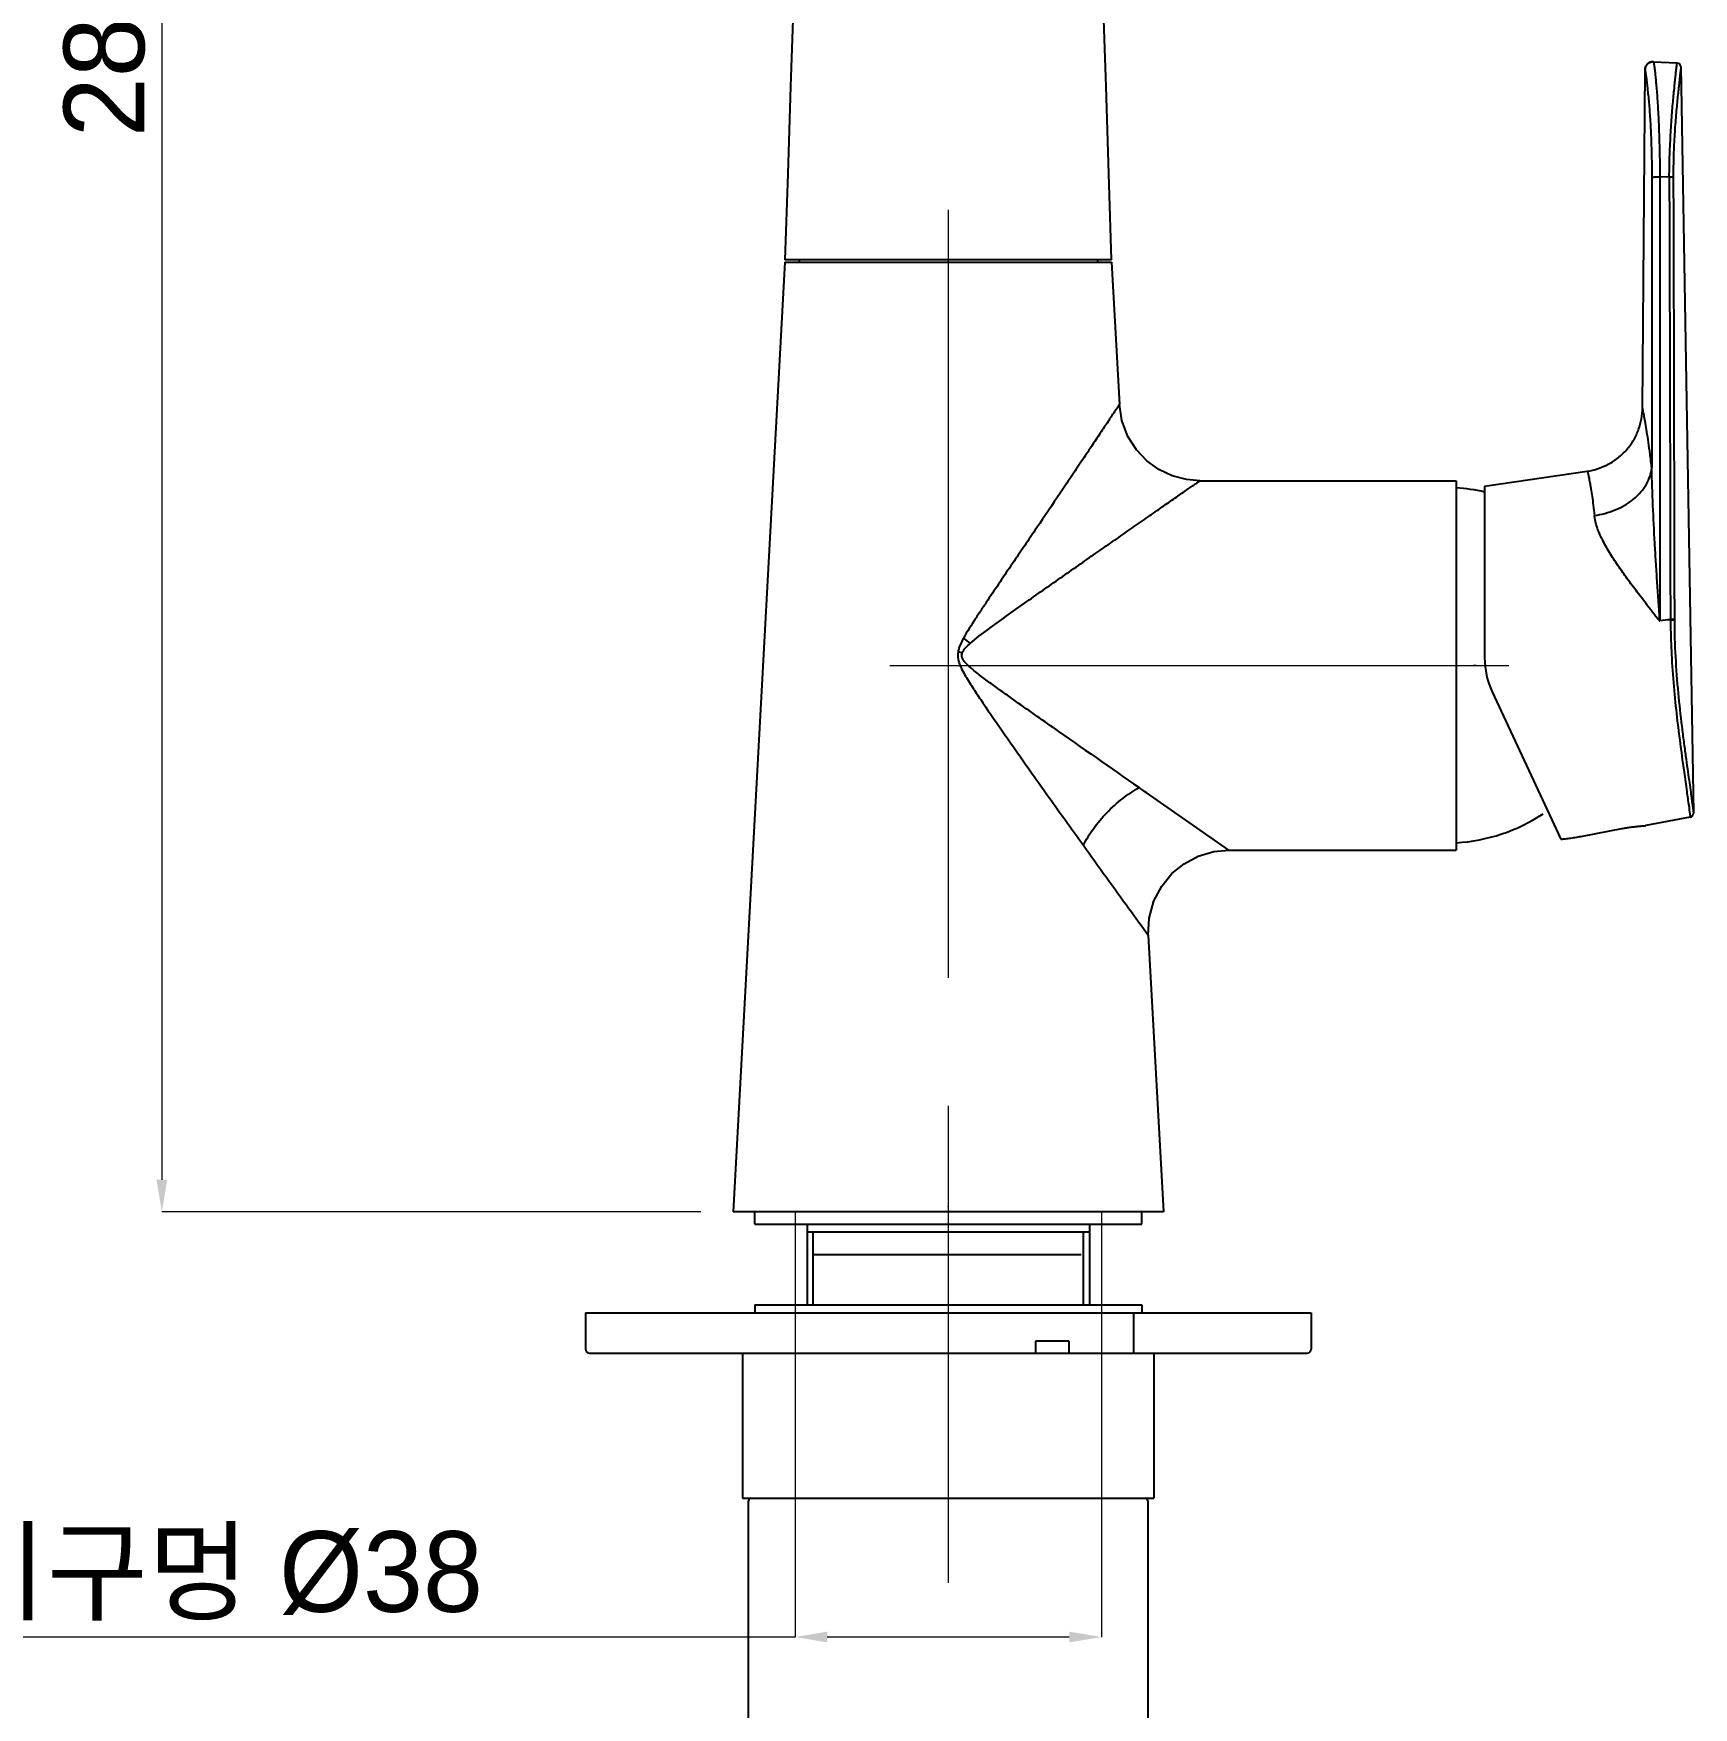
# Model space of a CAD drawing. Extents: x 0 to 1128, y 0 to 827.
# Drawn here: x 134.7 to 340.6, y 277 to 484.6 of the extents above; entities that cross this region are included whole.
import ezdxf

# ---------------------------------------------------------------- set-up
doc = ezdxf.new("R2010")
doc.units = 0
doc.header["$LTSCALE"] = 10
doc.header["$MEASUREMENT"] = 0
doc.header["$PDMODE"] = 3
doc.header["$PDSIZE"] = -10
doc.linetypes.add('DLK3015-CA1_시공도$0$CENTER2', pattern=[28.575, 19.05, -3.175, 3.175, -3.175])
doc.layers.get('0').update_dxf_attribs({"linetype": 'CONTINUOUS'})
doc.layers.get('DEFPOINTS').update_dxf_attribs({"linetype": 'CONTINUOUS'})
doc.layers.add('DEF_LAYER_ASSEM_MEMBER', color=7, linetype='CONTINUOUS')
doc.layers.add('DLK3015-CA1_시공도$0$DEF_LAYER_ASSEM_MEMBER', color=7, linetype='CONTINUOUS')
doc.layers.add('DLK3015-CA1_시공도$0$Cneter', color=1, linetype='DLK3015-CA1_시공도$0$CENTER2', lineweight=13)
doc.layers.add('외형선', color=3, linetype='CONTINUOUS', lineweight=35)
doc.styles.add('Daelim Dimension', font='')
doc.styles.add('DLK3015-CA1_시공도$0$Daelim Dimension', font='H2GTRE.TTF')
doc.styles.get('Daelim Dimension').set_extended_font_data('나눔고딕')
doc.dimstyles.new('DLK3015-CA1_시공도$0$DEFAULT', dxfattribs={"dimscale": 2, "dimtxt": 2, "dimasz": 2, "dimexe": 0, "dimexo": 2, "dimgap": 1, "dimtad": 1, "dimdec": 1, "dimzin": 9, "dimdsep": 46, "dimtxsty": 'DLK3015-CA1_시공도$0$Daelim Dimension', "dimcen": 0.5, "dimclrd": 252, "dimclre": 252, "dimclrt": 3, "dimadec": 1, "dimazin": 0, "dimtfac": 1, "dimtdec": 1, "dimtix": 1, "dimtmove": 0, "dimatfit": 3, "dimfxl": 1, "dimtolj": 1, "dimtzin": 1, "dimlwd": 9, "dimlwe": 9, "dimarcsym": 0})

# ---------------------------------------------------------------- blocks, each defined once
blk = doc.blocks.new('*D2')
at = {"color": 5, "lineweight": 9, "ltscale": 0.5, "transparency": 16777216}
for p, q in [((229.15, 338.47), (229.15, 285.76)), ((267.15, 338.47), (267.15, 285.76)), ((229.15, 285.76), (105.43, 285.76)), ((263.15, 285.76), (233.15, 285.76))]:
    blk.add_line(p, q, dxfattribs=at)
at = {"color": 5, "ltscale": 0.5, "transparency": 16777216}
for points in [[(233.15, 286.43), (233.15, 285.1), (229.15, 285.76)], [(263.15, 286.43), (263.15, 285.1), (267.15, 285.76)]]:
    blk.add_solid(points, dxfattribs=at)
at = {"layer": 'DEFPOINTS', "color": 0, "ltscale": 0.5, "transparency": 16777216}
for p in [(229.15, 342.47), (267.15, 342.47), (267.15, 285.76)]:
    blk.add_point(p, dxfattribs=at)
at = {"color": 7, "ltscale": 0.5, "transparency": 16777216, "insert": (150.86, 293.35), "char_height": 10, "attachment_point": 5, "style": 'Daelim Dimension'}
blk.add_mtext('\\A1;설치구멍 %%C38 ', dxfattribs=at)
blk = doc.blocks.new('*D3')
at = {"color": 5, "lineweight": 9, "ltscale": 0.5, "transparency": 16777216}
for p, q in [((244.25, 627.33), (150.64, 627.33)), ((150.64, 623.33), (150.64, 342.47)), ((217.48, 338.47), (150.64, 338.47))]:
    blk.add_line(p, q, dxfattribs=at)
at = {"color": 5, "ltscale": 0.5, "transparency": 16777216}
for points in [[(149.97, 623.33), (151.31, 623.33), (150.64, 627.33)], [(149.97, 342.47), (151.31, 342.47), (150.64, 338.47)]]:
    blk.add_solid(points, dxfattribs=at)
at = {"layer": 'DEFPOINTS', "color": 0, "ltscale": 0.5, "transparency": 16777216}
for p in [(248.25, 627.33), (150.64, 338.47), (221.48, 338.47)]:
    blk.add_point(p, dxfattribs=at)
at = {"color": 7, "ltscale": 0.5, "transparency": 16777216, "insert": (143.53, 482.9), "char_height": 10, "attachment_point": 5, "rotation": 90, "style": 'Daelim Dimension'}
blk.add_mtext('\\A1;289', dxfattribs=at)

msp = doc.modelspace()

# ---------------------------------------------------------------- linework, layer by layer
at = {"color": 7, "linetype": 'Continuous'}
for p, q in [((334.24, 438.2), (334.55, 480.11)), ((334.55, 480.11), (334.56, 480.27)), ((334.55, 480.11), (334.55, 480.11)), ((334.56, 480.27), (334.65, 480.55)), ((334.65, 480.55), (334.82, 480.8)), ((334.82, 480.8), (335.05, 480.98)), ((335.6, 481.11), (338.53, 480.95)), ((339, 480.46), (340.56, 387.92)), ((335.39, 466.75), (335.39, 430.73)), ((337.56, 466.79), (336.38, 466.85)), ((336.38, 466.85), (336.39, 411.81)), ((314.66, 428.49), (327.39, 430.34)), ((314.66, 428.49), (314.66, 407.21)), ((336.39, 411.76), (336.38, 411.82)), ((337.71, 411.96), (337.71, 411.92)), ((338.19, 411.92), (338.19, 411.88)), ((315.59, 402.98), (324.11, 384.71)), ((340.16, 387.42), (334.66, 386.38)), ((326.8, 385.08), (331.66, 386.01))]:
    msp.add_line(p, q, dxfattribs=at)
at = {"ltscale": 0.5}
msp.add_line((272.15, 338.47), (224.15, 338.47), dxfattribs=at)
at = {"color": 0}
for p, q in [((203.15, 325.97), (293.15, 325.97)), ((271.15, 320.97), (271.15, 325.97)), ((263.15, 322.47), (258.95, 322.47)), ((258.95, 322.47), (258.95, 320.97)), ((263.15, 320.97), (263.15, 322.47)), ((203.65, 320.97), (292.65, 320.97))]:
    msp.add_line(p, q, dxfattribs=at)
at = {"color": 7, "linetype": 'Continuous'}
msp.add_lwpolyline([(335.05, 480.98), (335.33, 481.08), (335.6, 481.11)], dxfattribs=at)
for centre, radius, start, end in [((335.55, 480.11), 1, 165.328, 179.5484), ((335.54, 480.11), 0.988, 158.9251, 165.3595), ((335.52, 480.12), 0.969, 157.4408, 158.9079), ((335.55, 480.1), 1.01, 147.8201, 157.3707), ((335.57, 480.09), 1.02, 140.2787, 147.9732), ((335.53, 480.12), 0.979, 129.8981, 140.3692), ((335.55, 480.1), 1.01, 122.4173, 129.9474), ((335.56, 480.09), 1.02, 111.6331, 122.522), ((335.54, 480.13), 0.976, 108.8935, 111.6277), ((335.54, 480.13), 0.977, 104.4952, 108.8787), ((335.55, 480.1), 1.01, 87.0601, 104.4746), ((338.5, 480.45), 0.5, 0.9653, 87.0129), ((303.01, 476.02), 72.15, 297.3792, 297.5332), ((347.02, 332.42), 80.05, 96.682, 97.6298), ((324.66, 407.21), 10, 180, 205), ((340.06, 387.91), 0.5, 280.758, 0.9653)]:
    msp.add_arc(centre, radius, start, end, dxfattribs=at)
for points, knots in [([(334.55, 480.11), (334.55, 480.11), (334.55, 480.09), (334.56, 480.04), (334.57, 479.96), (334.59, 479.85), (334.61, 479.71), (334.65, 479.47), (334.7, 479.08), (334.77, 478.54), (334.84, 477.89), (334.92, 477.13), (335.04, 475.92), (335.17, 474.19), (335.29, 471.91), (335.37, 469.39), (335.39, 467.65), (335.39, 466.75)], [0, 0, 0, 0, 0.001343, 0.004853, 0.010639, 0.01881, 0.029413, 0.042361, 0.074871, 0.115761, 0.164956, 0.222203, 0.286993, 0.436832, 0.609454, 0.799225, 1, 1, 1, 1]), ([(335.6, 481.11), (335.6, 481.11), (335.6, 481.1), (335.6, 481.1), (335.6, 481.1), (335.6, 481.08), (335.61, 481.06), (335.61, 481.04), (335.62, 481), (335.63, 480.95), (335.64, 480.9), (335.65, 480.81), (335.67, 480.68), (335.7, 480.49), (335.73, 480.28), (335.76, 480.03), (335.79, 479.75), (335.83, 479.32), (335.89, 478.71), (335.96, 477.9), (336.04, 476.98), (336.11, 475.95), (336.2, 474.42), (336.29, 472.33), (336.36, 469.66), (336.39, 467.8), (336.38, 466.85)], [0, 0, 0, 0, 0.00008, 0.00031, 0.000692, 0.001223, 0.002735, 0.004841, 0.007539, 0.010825, 0.014695, 0.019147, 0.02978, 0.042697, 0.057868, 0.075252, 0.094807, 0.116493, 0.166062, 0.223549, 0.288465, 0.36026, 0.438314, 0.610684, 0.800004, 1, 1, 1, 1]), ([(337.56, 466.79), (337.56, 467.74), (337.6, 469.59), (337.71, 471.86), (337.82, 473.57), (337.9, 474.75), (337.99, 475.86), (338.09, 476.87), (338.18, 477.78), (338.26, 478.59), (338.32, 479.2), (338.37, 479.62), (338.4, 479.9), (338.43, 480.14), (338.45, 480.35), (338.47, 480.53), (338.49, 480.66), (338.5, 480.75), (338.51, 480.8), (338.51, 480.85), (338.52, 480.88), (338.52, 480.91), (338.52, 480.93), (338.53, 480.94), (338.53, 480.95), (338.53, 480.95)], [0, 0, 0, 0, 0.200729, 0.390617, 0.479511, 0.56338, 0.641533, 0.713327, 0.778163, 0.835497, 0.884852, 0.906406, 0.925815, 0.943041, 0.958046, 0.970799, 0.981272, 0.985647, 0.989444, 0.992661, 0.995296, 0.997348, 0.998816, 0.999699, 1, 1, 1, 1]), ([(339, 480.46), (339, 480.46), (339, 480.45), (339, 480.44), (339, 480.42), (338.99, 480.38), (338.98, 480.3), (338.97, 480.19), (338.95, 480.05), (338.94, 479.87), (338.91, 479.67), (338.87, 479.33), (338.82, 478.85), (338.74, 478.18), (338.66, 477.4), (338.57, 476.52), (338.47, 475.54), (338.34, 474.06), (338.19, 472.04), (338.07, 469.46), (338.05, 467.66), (338.05, 466.74)], [0, 0, 0, 0, 0.000347, 0.00127, 0.002772, 0.004854, 0.010759, 0.018994, 0.02954, 0.042355, 0.057392, 0.074605, 0.115384, 0.164355, 0.221268, 0.285898, 0.357736, 0.436109, 0.609184, 0.799011, 1, 1, 1, 1]), ([(335.39, 466.75), (335.4, 466.76), (335.43, 466.77), (335.5, 466.79), (335.6, 466.81), (335.72, 466.82), (335.87, 466.83), (336.1, 466.85), (336.27, 466.85), (336.38, 466.85)], [0, 0, 0, 0, 0.038654, 0.106839, 0.207027, 0.336217, 0.489133, 0.656922, 1, 1, 1, 1]), ([(338.05, 466.74), (338.04, 466.75), (338.02, 466.75), (337.97, 466.77), (337.86, 466.78), (337.72, 466.79), (337.61, 466.79), (337.56, 466.79)], [0, 0, 0, 0, 0.04743, 0.122407, 0.355141, 0.667619, 1, 1, 1, 1]), ([(337.56, 466.79), (337.56, 464.5), (337.57, 459.93), (337.6, 453.08), (337.61, 446.23), (337.63, 439.37), (337.65, 432.52), (337.67, 425.67), (337.68, 418.82), (337.68, 414.25), (337.71, 411.96)], [0, 0, 0, 0, 0.125, 0.25, 0.375, 0.5, 0.625, 0.75, 0.875001, 1, 1, 1, 1]), ([(338.05, 466.74), (338.08, 457.61), (338.13, 439.33), (338.16, 421.06), (338.19, 411.92)], [0, 0, 0, 0, 0.49997, 1, 1, 1, 1]), ([(327.39, 430.34), (328.3, 430.47), (329.66, 430.92), (331.24, 431.96), (332.31, 432.97), (333.17, 434.17), (333.98, 435.88), (334.24, 437.29), (334.24, 438.2)], [0, 0, 0, 0, 0.241454, 0.369683, 0.5, 0.630317, 0.758546, 1, 1, 1, 1]), ([(335.39, 430.73), (335.32, 431.3), (335.19, 432.37), (334.99, 433.86), (334.79, 435.14), (334.62, 436.21), (334.47, 437.04), (334.36, 437.6), (334.3, 437.9), (334.27, 438.08), (334.26, 438.12), (334.24, 438.21), (334.24, 438.2)], [0, 0, 0, 0, 0.226928, 0.426731, 0.598579, 0.741602, 0.85415, 0.934952, 0.96334, 0.983675, 0.995911, 1, 1, 1, 1]), ([(327.39, 430.34), (327.4, 430.34), (327.4, 430.34), (327.4, 430.34), (327.4, 430.33), (327.4, 430.31), (327.41, 430.29), (327.42, 430.25), (327.43, 430.2), (327.45, 430.14), (327.46, 430.07), (327.49, 429.95), (327.53, 429.78), (327.58, 429.54), (327.64, 429.25), (327.7, 428.92), (327.77, 428.55), (327.86, 427.98), (327.99, 427.16), (328.14, 426.06), (328.22, 425.27), (328.27, 424.85)], [0, 0, 0, 0, 0.000271, 0.001043, 0.002321, 0.004108, 0.009212, 0.016353, 0.025524, 0.036714, 0.049918, 0.065128, 0.101535, 0.145865, 0.198035, 0.257951, 0.3255, 0.400557, 0.57264, 0.772956, 1, 1, 1, 1]), ([(328.27, 424.85), (329.14, 424.96), (330.46, 425.3), (332.06, 426.09), (333.14, 426.84), (334.05, 427.72), (334.74, 428.69), (335.2, 429.7), (335.35, 430.39), (335.39, 430.73)], [0, 0, 0, 0, 0.267688, 0.404762, 0.538949, 0.666959, 0.786922, 0.89779, 1, 1, 1, 1]), ([(336.36, 412.05), (336.34, 412.44), (336.28, 413.22), (336.18, 414.78), (336.05, 416.74), (335.9, 419.08), (335.72, 422.19), (335.51, 426.08), (335.41, 429.18), (335.39, 430.73)], [0, 0, 0, 0, 0.062915, 0.125751, 0.251344, 0.376761, 0.501976, 0.75167, 1, 1, 1, 1]), ([(336.19, 411.96), (336.08, 412.1), (335.85, 412.37), (335.52, 412.8), (335.2, 413.23), (334.87, 413.65), (334.55, 414.08), (334.12, 414.64), (333.59, 415.34), (332.96, 416.17), (332.15, 417.26), (331.19, 418.61), (330.14, 420.22), (329.26, 421.79), (328.58, 423.31), (328.32, 424.35), (328.27, 424.85)], [0, 0, 0, 0, 0.035342, 0.070598, 0.105758, 0.140806, 0.175732, 0.210524, 0.279641, 0.348023, 0.415528, 0.547242, 0.673319, 0.792063, 0.901501, 1, 1, 1, 1]), ([(336.19, 411.96), (336.21, 411.94), (336.24, 411.9), (336.29, 411.85), (336.33, 411.81), (336.36, 411.78), (336.38, 411.76), (336.39, 411.76)], [0, 0, 0, 0, 0.250199, 0.500485, 0.750863, 0.876085, 1, 1, 1, 1]), ([(336.36, 412.05), (336.37, 412.03), (336.37, 411.99), (336.37, 411.94), (336.38, 411.9), (336.38, 411.88), (336.38, 411.86), (336.38, 411.84), (336.38, 411.83), (336.38, 411.82), (336.38, 411.82), (336.38, 411.82)], [0, 0, 0, 0, 0.249742, 0.499509, 0.624418, 0.749343, 0.811843, 0.874507, 0.934433, 0.97042, 1, 1, 1, 1]), ([(338.19, 411.92), (338.17, 411.93), (338.11, 411.94), (338, 411.95), (337.86, 411.96), (337.76, 411.96), (337.71, 411.96)], [0, 0, 0, 0, 0.134938, 0.367818, 0.674817, 1, 1, 1, 1]), ([(337.71, 411.92), (337.76, 411.92), (337.86, 411.92), (338, 411.92), (338.11, 411.9), (338.17, 411.89), (338.19, 411.88)], [0, 0, 0, 0, 0.324956, 0.631827, 0.864725, 1, 1, 1, 1]), ([(337.71, 411.92), (337.71, 411.52), (337.73, 409.92), (337.79, 408.31), (337.86, 407.11)], [0, 0, 0, 0, 0.24902, 1, 1, 1, 1]), ([(338.19, 411.88), (338.19, 410.35), (338.28, 407.33), (338.62, 402.92), (339.01, 399.42), (339.34, 396.82), (339.58, 395.07), (339.8, 393.48), (340, 392.07), (340.17, 390.86), (340.29, 389.97), (340.37, 389.36), (340.42, 388.99), (340.47, 388.67), (340.5, 388.41), (340.53, 388.2), (340.54, 388.07), (340.55, 387.99), (340.56, 387.96), (340.56, 387.91), (340.56, 387.92)], [0, 0, 0, 0, 0.190352, 0.376513, 0.549869, 0.629363, 0.702891, 0.769578, 0.828754, 0.879997, 0.922633, 0.94055, 0.956169, 0.96947, 0.98042, 0.988979, 0.995113, 0.997261, 0.998794, 1, 1, 1, 1]), ([(337.86, 407.11), (337.93, 405.78), (338.13, 403.19), (338.63, 398.49), (339.2, 394.33), (339.69, 390.83), (339.94, 389.09), (340.08, 388.03), (340.14, 387.54), (340.15, 387.42)], [0, 0, 0, 0, 0.20211, 0.392697, 0.715442, 0.837187, 0.92646, 0.981415, 1, 1, 1, 1]), ([(331.66, 386.01), (331.85, 386.05), (332.23, 386.11), (332.78, 386.2), (333.22, 386.25), (333.55, 386.29), (333.76, 386.31), (333.96, 386.33), (334.14, 386.34), (334.29, 386.35), (334.4, 386.36), (334.48, 386.37), (334.52, 386.37), (334.56, 386.37), (334.6, 386.37), (334.62, 386.38), (334.64, 386.38), (334.65, 386.38), (334.65, 386.38), (334.65, 386.38), (334.66, 386.38), (334.66, 386.38)], [0, 0, 0, 0, 0.194441, 0.381732, 0.554607, 0.633531, 0.706368, 0.772417, 0.831012, 0.881597, 0.923667, 0.941377, 0.956818, 0.969948, 0.980731, 0.989142, 0.995165, 0.997278, 0.998789, 0.999697, 1, 1, 1, 1]), ([(324.11, 384.71), (324.31, 384.71), (324.73, 384.75), (325.38, 384.84), (326.08, 384.95), (326.56, 385.04), (326.8, 385.08)], [0, 0, 0, 0, 0.215863, 0.466781, 0.730963, 1, 1, 1, 1])]:
    msp.add_open_spline(points, degree=3, knots=knots, dxfattribs=at)
msp.add_open_spline([(336.38, 411.82), (336.82, 411.87), (337.26, 411.92), (337.71, 411.96)], degree=3, dxfattribs=at)
at = {"layer": 'DEF_LAYER_ASSEM_MEMBER', "color": 7, "linetype": 'Continuous'}
for p, q in [((224.15, 336.97), (224.15, 338.47)), ((272.15, 336.97), (272.15, 338.47)), ((224.15, 336.97), (272.15, 336.97)), ((230.65, 336.97), (230.65, 326.97)), ((265.65, 336.97), (265.65, 326.97)), ((265.65, 335.97), (230.65, 335.97))]:
    msp.add_line(p, q, dxfattribs=at)
at = {"layer": 'DEF_LAYER_ASSEM_MEMBER', "color": 2, "linetype": 'Continuous'}
for p, q in [((231.4, 326.97), (231.4, 335.97)), ((264.9, 326.97), (264.9, 335.97))]:
    msp.add_line(p, q, dxfattribs=at)
at = {"layer": 'DEF_LAYER_ASSEM_MEMBER', "color": 9, "linetype": 'Continuous'}
msp.add_line((264.65, 333.15), (231.4, 333.15), dxfattribs=at)
at = {"layer": 'DLK3015-CA1_시공도$0$Cneter', "ltscale": 0.5}
msp.add_open_spline([(248.15, 462.75), (248.15, 336.97), (248.15, 331.97)], degree=1, knots=[0, 0, 0.961767, 1, 1], dxfattribs=at)
at = {"layer": 'DLK3015-CA1_시공도$0$Cneter', "lineweight": 5, "ltscale": 0.5}
for points, knots in [([(240.91, 406.25), (312.65, 406.25), (317.65, 406.25)], [0, 0, 0.934846, 1, 1]), ([(248.15, 343.47), (248.15, 338.47), (248.15, 292.47)], [0, 0, 0.098039, 1, 1])]:
    msp.add_open_spline(points, degree=1, knots=knots, dxfattribs=at)
at = {"layer": 'DLK3015-CA1_시공도$0$DEF_LAYER_ASSEM_MEMBER', "color": 7, "linetype": 'Continuous'}
for p, q in [((227.9, 456.25), (221.48, 338.47)), ((268.4, 456.55), (227.9, 456.55)), ((227.9, 456.25), (268.4, 456.25)), ((229.65, 456.55), (229.65, 456.25)), ((266.65, 456.55), (266.65, 456.25)), ((268.4, 456.25), (269.37, 438.6)), ((279.34, 429.15), (311.15, 429.15)), ((311.15, 429.15), (311.15, 383.35)), ((281.09, 383.17), (282.94, 383.35)), ((282.91, 383.35), (311.15, 383.35)), ((272.95, 372.8), (274.83, 338.47)), ((274.83, 338.47), (221.48, 338.47))]:
    msp.add_line(p, q, dxfattribs=at)
at = {"layer": 'DLK3015-CA1_시공도$0$DEF_LAYER_ASSEM_MEMBER', "color": 9, "linetype": 'Continuous'}
msp.add_line((282.94, 383.35), (272.71, 390.47), dxfattribs=at)
at = {"layer": 'DLK3015-CA1_시공도$0$DEF_LAYER_ASSEM_MEMBER', "color": 7, "linetype": 'Continuous'}
for points in [[(232.17, 559.35), (231.79, 554.63), (231.41, 548.94), (231.05, 542.39), (230.69, 535.06), (230.34, 526.98), (229.99, 518.23), (229.64, 508.86), (229.29, 498.97), (228.94, 488.66), (228.59, 478.03), (228.24, 467.22), (227.9, 456.55)], [(268.4, 456.55), (268.06, 467.22), (267.72, 478.03), (267.37, 488.66), (267.02, 498.97), (266.67, 508.86), (266.32, 518.23), (265.97, 526.98), (265.62, 535.06), (265.26, 542.39), (264.9, 548.94), (264.52, 554.63), (264.14, 559.35)], [(279.35, 429.15), (277.68, 429.29), (275.92, 429.75), (274.28, 430.53), (272.79, 431.6), (271.49, 432.97), (270.43, 434.63), (269.68, 436.6), (269.37, 438.6)], [(272.95, 372.8), (273.06, 374.92), (273.66, 377.06), (274.62, 378.89), (275.88, 380.43), (277.39, 381.66), (279.13, 382.59), (281.09, 383.17)]]:
    msp.add_lwpolyline(points, dxfattribs=at)
for start, end in [(77.2496, 86.4605), (273.5395, 303.4074)]:
    msp.add_arc((309.79, 406.25), 22.04, start, end, dxfattribs=at)
at = {"layer": 'DLK3015-CA1_시공도$0$DEF_LAYER_ASSEM_MEMBER', "color": 9, "linetype": 'Continuous'}
for centre, radius, start, end in [((315.98, 492.84), 106.17, 231.6051, 232.1726), ((288.49, 553.67), 150.88, 254.9721, 255.1798), ((3020.28, 4338.89), 4810.32, 234.99944, 235.15416)]:
    msp.add_arc(centre, radius, start, end, dxfattribs=at)
for points, start_tangent, end_tangent in [([(269.37, 438.6), (269.36, 438.58), (269.32, 438.54), (269.27, 438.46), (269.2, 438.34), (268.99, 438.03), (268.71, 437.61), (268.36, 437.09), (267.96, 436.48), (267.5, 435.79), (267, 435.04), (265.9, 433.39), (264.68, 431.57), (263.38, 429.63), (262.01, 427.59), (259.13, 423.33), (256.12, 418.89), (254.58, 416.62), (253.04, 414.33), (252.27, 413.18), (251.5, 412.01), (250.04, 409.63)], (-0.363554, -0.931573), (-0.479791, -0.877383)), ([(250.87, 408.98), (253.08, 410.72), (255.35, 412.36), (257.61, 413.97), (259.86, 415.55), (264.28, 418.64), (266.43, 420.15), (268.53, 421.6), (270.54, 423.01), (272.47, 424.35), (274.26, 425.6), (275.1, 426.19), (275.89, 426.74), (276.62, 427.25), (277.29, 427.71), (277.89, 428.13), (278.39, 428.48), (278.8, 428.76), (278.97, 428.88), (279.1, 428.97), (279.21, 429.05), (279.29, 429.1), (279.32, 429.12), (279.34, 429.13), (279.35, 429.15)], (0.749892, 0.66156), (0.994882, 0.101041)), ([(250.04, 409.63), (249.48, 408.39), (249.36, 407.96)], (-0.482935, -0.875656), (-0.181903, -0.983316)), ([(249.89, 407.81), (250.31, 408.45), (250.87, 408.98)], (0.359633, 0.933094), (0.751591, 0.65963)), ([(249.36, 407.96), (249.37, 407.03), (249.65, 406.15), (250.07, 405.33), (250.53, 404.53), (251.53, 402.97), (252.56, 401.43), (254.65, 398.4), (256.75, 395.4), (258.83, 392.44), (260.9, 389.53), (262.93, 386.69), (264.9, 383.94)], (-0.179997, -0.983667), (0.58265, -0.812723)), ([(250.61, 406.25), (250.29, 406.57), (250.01, 406.94), (249.84, 407.36), (249.89, 407.81)], (-0.722801, 0.691056), (0.352545, 0.935795)), ([(261.16, 398.53), (258.5, 400.4), (255.82, 402.3), (254.48, 403.26), (253.14, 404.23), (251.84, 405.22), (251.21, 405.72), (250.61, 406.25)], (-0.819035, 0.573744), (-0.72118, 0.692748)), ([(264.9, 383.94), (266.14, 385.98), (267.82, 387.98), (269.78, 389.74), (271.81, 391.1)], (0.451485, 0.892279), (0.871863, 0.489749)), ([(272.71, 390.47), (271.81, 391.1)], (-0.821112, 0.570767), (-0.820447, 0.571723)), ([(264.9, 383.94), (270.56, 376.09), (272.95, 372.8)], (0.583314, -0.812247), (0.587843, -0.808975))]:
    msp.add_spline(points, degree=3, dxfattribs=dict(at, start_tangent=start_tangent, end_tangent=end_tangent))
at = {"layer": '외형선', "color": 0, "linetype": 'ByBlock', "lineweight": -2, "ltscale": 6}
for p, q in [((203.15, 325.97), (203.15, 321.47)), ((224.15, 326.97), (224.15, 325.97)), ((224.15, 326.97), (272.15, 326.97)), ((272.15, 326.97), (272.15, 325.97)), ((293.15, 325.97), (293.15, 321.47)), ((222.65, 320.97), (222.65, 302.97)), ((273.65, 320.97), (273.65, 302.97)), ((222.65, 302.97), (273.65, 302.97)), ((223.4, 241.97), (223.4, 302.67)), ((223.7, 302.97), (225.8, 302.97)), ((228.9, 302.97), (267.4, 302.97)), ((270.5, 302.97), (272.6, 302.97)), ((272.9, 302.67), (272.9, 241.97))]:
    msp.add_line(p, q, dxfattribs=at)
for centre, radius, start, end in [((203.65, 321.47), 0.5, 180, 270), ((292.65, 321.47), 0.5, 270, 0), ((223.7, 302.67), 0.3, 90, 180), ((272.6, 302.67), 0.3, 0, 90)]:
    msp.add_arc(centre, radius, start, end, dxfattribs=at)

# ---------------------------------------------------------------- dimensions: what is measured, and where the dimension line sits
at = {"color": 5, "ltscale": 0.5}
dim = msp.add_linear_dim(base=(150.64, 338.47), p1=(248.25, 627.33), p2=(221.48, 338.47), angle=90, dimstyle='DLK3015-CA1_시공도$0$DEFAULT', override={"dimtxt": 5, "dimdec": 0, "dimtxsty": 'Daelim Dimension', "dimclrd": 5, "dimclre": 5, "dimclrt": 7}, dxfattribs=at)
dim.commit()
dim.dimension.update_dxf_attribs({"geometry": '*D3', "text_midpoint": (150.64, 482.9), "dimtype": 128})
dim = msp.add_linear_dim(base=(267.15, 285.76), p1=(229.15, 342.47), p2=(267.15, 342.47), text='설치구멍 %%C38 ', dimstyle='DLK3015-CA1_시공도$0$DEFAULT', override={"dimtxt": 5, "dimtxsty": 'Daelim Dimension', "dimclrd": 5, "dimclre": 5, "dimclrt": 7}, dxfattribs=at)
dim.commit()
dim.dimension.update_dxf_attribs({"geometry": '*D2', "text_midpoint": (150.86, 285.76), "dimtype": 128})

doc.saveas('drawing.dxf')
